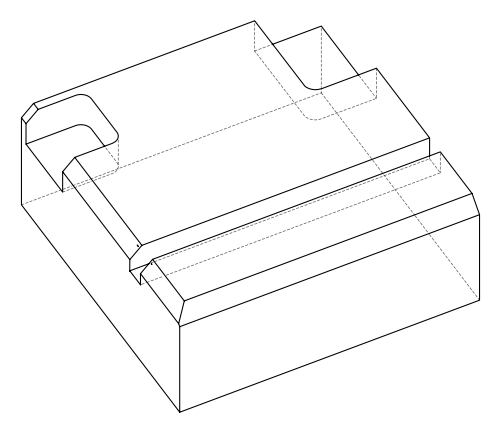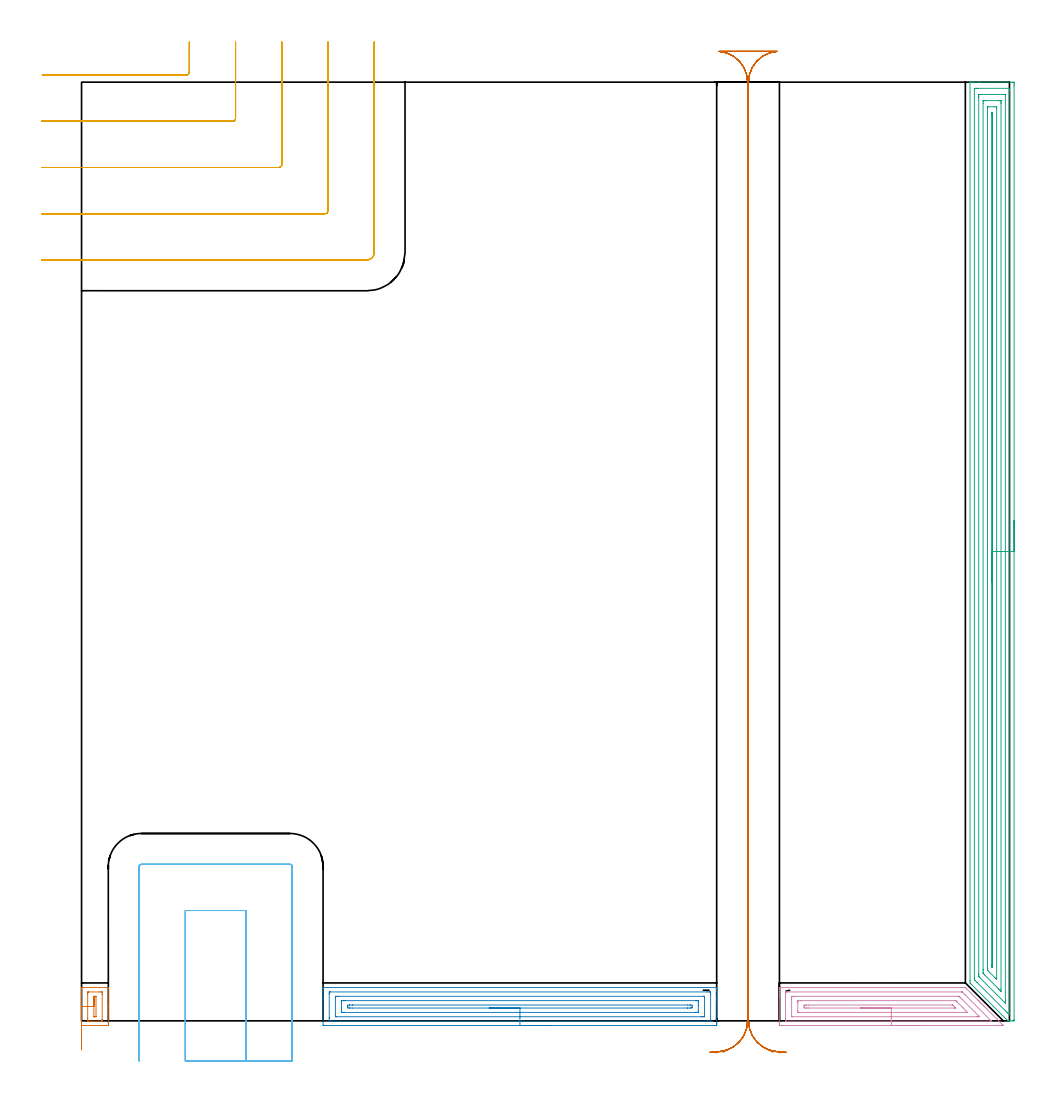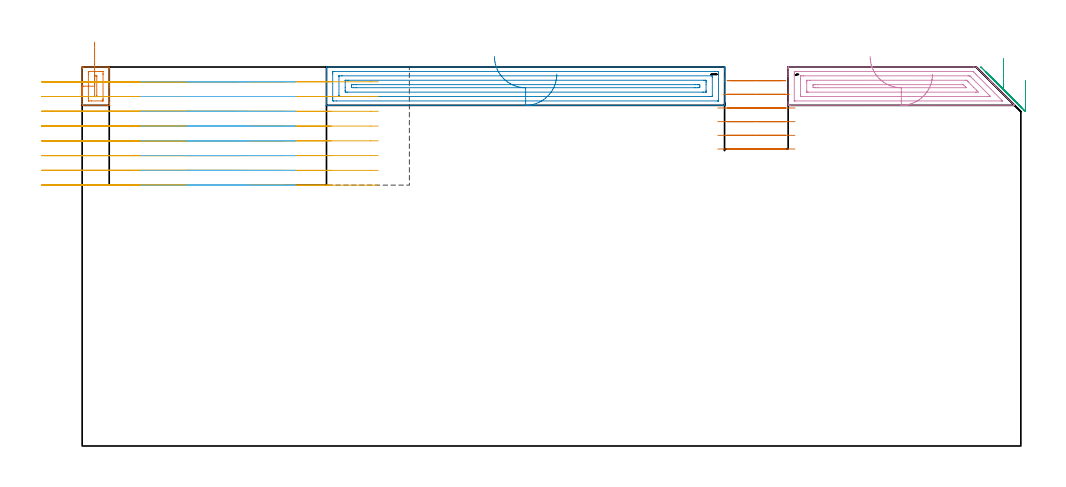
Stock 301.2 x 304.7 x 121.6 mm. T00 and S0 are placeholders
(PLAN: 7 operations, 1 tool changes, 48.3 min)
(1 AREA_MILL | FG_CHAMFER_SURFACE | UGT0205_001 | 0.58 min | 1159 mm3)
(2 AREA_MILL_1 | FG_CHAMFER_SURFACE_1 | UGT0205_001 | 5.32 min | 10671 mm3)
(3 AREA_MILL_2 | FG_CHAMFER_SURFACE_2 | UGT0205_001 | 14.54 min | 31159 mm3)
(4 AREA_MILL_3 | FG_CHAMFER_SURFACE_3 | UGT0205_001 | 2.88 min | 5376 mm3)
(5 MILL_CORNER_NOTCH_RECTANGULAR | CORNER_NOTCH_RECTANGULAR | UGT0201_094 | Follow Part, ap 5, ae 75% | 10.53 min | 268168 mm3)
(6 MILL_SLOT | SLOT_PARTIAL_RECTANGULAR | UGT0201_094 | Follow Part, ap 5, ae 75% | 6.04 min | 157769 mm3)
(7 MILL_RECTANGULAR_SLOT | SLOT_RECTANGULAR | UGT0201_094 | Follow Part, ap 5, ae 75% | 8.39 min | 161706 mm3)
(TOOL UGT0205_001 | Chamfer Mill 20 x 3 x 45 deg. | D20 FL50 Z2)
(TOOL UGT0201_094 | End mill 20 mm | D20 FL38 Z4)
(OP 1 AREA_MILL)
G17 G21 G94 G90
T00 M6
G54
G17 G0 G90 X0.001 Y-9.492 S1061 M3
G43 Z131.6 H0
Z115.391
G94 G1 Y-8.847 Z114.805 F250.
Y-8.152 Z114.276
Y-7.415 Z113.81
Y-6.639 Z113.411
Y-5.832 Z113.08
Y-4.999 Z112.821
Y-4.147 Z112.635
Y-3.281 Z112.525
X0. Y-2.41 Z112.49
Y-1.538 Z112.532
Y-0.674 Z112.649
Y0.177 Z112.841
Y1.008 Z113.107
Y1.813 Z113.444
Y2.585 Z113.85
Y3.319 Z114.321
Y4.009 Z114.855
Y4.65 Z115.447
Y5.012 Z115.812
Y10.408 Z121.208
X0.01 Y10.793 Z121.593
X0.4 Y10.8 Z121.6
X8.3
X8.69 Y10.793 Z121.593
X8.7 Y10.408 Z121.207
Y5.012 Z115.812
Y4.21 Z115.004
Y-0.591 Z110.204
X8.699 Y-1.07 Z109.725
X8.693 Y-1.49 Z109.304
X8.3 Y-1.5 Z109.3
X0.4
X0.007 Y-1.49 Z109.304
X0.001 Y-1.07 Z109.725
X0. Y4.21 Z115.004
Y4.65 Z115.447
X0.4 Y4.649 Z115.449
X2. Y4.65 Z115.45
Y8.61 Z119.41
Y8.765 Z119.565
X2.003 Y8.922 Z119.722
X2.01 Y9.233 Z120.033
X2.02 Y9.379 Z120.179
X2.059 Y9.381 Z120.181
X2.156 Y9.384 Z120.184
X2.26 Y9.385 Z120.185
X5.771
X6.544 Y9.38 Z120.18
X6.655 Y9.379 Z120.179
X6.69 Y9.36 Z120.16
X6.696 Y9.338 Z120.138
X6.7 Y8.61 Z119.41
Y8.454 Z119.254
Y0.535 Z111.335
X6.697 Y0.378 Z111.178
X6.69 Y0.067 Z110.867
X6.68 Y-0.079 Z110.721
X6.641 Y-0.081 Z110.719
X6.544 Y-0.084 Z110.716
X6.44 Y-0.085 Z110.715
X2.929
X2.156 Y-0.08 Z110.72
X2.045 Y-0.079 Z110.721
X2.01 Y-0.06 Z110.74
X2.004 Y-0.038 Z110.762
X2. Y0.69 Z111.49
Y0.846 Z111.646
Y4.65 Z115.45
X4.
Y7.641 Z118.441
Y7.73 Z118.53
X4.003 Y7.905 Z118.705
X4.006 Y7.948 Z118.748
X4.01 Y7.964 Z118.764
X4.03 Y7.967 Z118.767
X4.109 Y7.97 Z118.77
X4.229 Y7.971 Z118.771
X4.548
X4.641 Y7.97 Z118.77
X4.669 Y7.968 Z118.768
X4.69 Y7.965 Z118.765
X4.694 Y7.92 Z118.72
X4.699 Y7.82 Z118.62
X4.7 Y1.55 Z112.35
X4.693 Y1.358 Z112.158
X4.691 Y1.34 Z112.14
X4.572 Y1.335 Z112.135
X4.407 Y1.33 Z112.13
X4.274 Y1.329 Z112.129
X4.152
X4.059 Y1.33 Z112.13
X4.031 Y1.332 Z112.132
X4.01 Y1.335 Z112.135
X4.006 Y1.38 Z112.18
X4.001 Y1.48 Z112.28
X4. Y4.65 Z115.45
Y5.239 Z116.093
Y5.77 Z116.785
Y6.239 Z117.521
Y6.642 Z118.295
Y6.976 Z119.101
Y7.238 Z119.933
Y7.427 Z120.785
Y7.541 Z121.65
Y7.579 Z122.521
Y7.541 Z123.393
Y7.427 Z124.258
Y7.238 Z125.109
Y6.976 Z125.941
Y6.642 Z126.747
Y6.239 Z127.521
Y5.77 Z128.257
Y5.239 Z128.949
Y4.65 Z129.592
G0 Z131.6
M5
M2
(OP 2 AREA_MILL_1)
G17 G21 G94 G90
T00 M6
G54
G17 G0 G90 X152.3 Y-1.5 S1061 M3
G43 Z131.6 H0
Z119.3
G94 G1 X152.262 Z118.428 F250.
X152.148 Z117.564
X151.959 Z116.712
X151.697 Z115.88
X151.363 Z115.074
X150.96 Z114.3
X150.492 Z113.564
X149.96 Z112.872
X149.371 Z112.229
X148.728 Z111.64
X148.036 Z111.108
X147.3 Z110.64
X146.526 Z110.237
X145.72 Z109.903
X144.888 Z109.641
X144.036 Z109.452
X143.172 Z109.338
X142.3 Z109.3
X78.994
X78.533 Y-1.495 Z109.303
X78.41 Y-1.491 Z109.306
X78.4 Y-1.363 Z109.434
Y6.85 Z117.644
Y7.437 Z118.235
Y7.73 Z118.527
Y9.49 Z120.284
Y10.075 Z120.874
Y10.37 Z121.169
X78.401 Y10.515 Z121.314
X78.41 Y10.794 Z121.593
X78.548 Y10.8 Z121.6
X206.052
X206.19 Y10.794 Z121.593
X206.2 Y10.514 Z121.313
Y10.075 Z120.874
Y9.49 Z120.284
Y7.437 Z118.235
Y6.85 Z117.644
Y6.264 Z117.059
Y-0.776 Z110.021
X206.197 Y-1.07 Z109.727
X206.19 Y-1.491 Z109.306
X206.037 Y-1.495 Z109.303
X205.606 Y-1.5 Z109.3
X142.3
Y-0.086 Z110.714
X81.564
X80.777 Y-0.085 Z110.715
X80.67 Y-0.084 Z110.716
X80.429 Y-0.079 Z110.721
X80.41 Y-0.001 Z110.799
X80.404 Y0.179 Z110.979
X80.401 Y0.69 Z111.49
X80.4 Y1.063 Z111.863
X80.401 Y8.61 Z119.41
X80.402 Y8.98 Z119.78
X80.41 Y9.353 Z120.153
X80.417 Y9.38 Z120.18
X80.434 Y9.382 Z120.182
X80.482 Y9.384 Z120.184
X80.581 Y9.385 Z120.185
X80.777 Y9.386 Z120.186
X203.036
X203.823 Y9.385 Z120.185
X203.93 Y9.384 Z120.184
X204.171 Y9.379 Z120.179
X204.19 Y9.301 Z120.101
X204.196 Y9.121 Z119.921
X204.199 Y8.61 Z119.41
X204.2 Y8.238 Z119.038
X204.199 Y0.69 Z111.49
X204.198 Y0.32 Z111.12
X204.19 Y-0.054 Z110.746
X204.183 Y-0.08 Z110.72
X204.166 Y-0.082 Z110.718
X204.118 Y-0.084 Z110.716
X204.019 Y-0.085 Z110.715
X203.823 Y-0.086 Z110.714
X142.3
Y1.328 Z112.128
X82.805 Y1.329 Z112.129
X82.561 Y1.33 Z112.13
X82.479 Y1.332 Z112.132
X82.423 Y1.335 Z112.135
X82.41 Y1.412 Z112.212
X82.405 Y1.57 Z112.37
X82.401 Y1.728 Z112.528
Y7.73 Z118.53
X82.403 Y7.885 Z118.685
X82.41 Y7.94 Z118.74
X82.416 Y7.965 Z118.765
X82.439 Y7.966 Z118.766
X82.561 Y7.969 Z118.769
X83.207 Y7.971 Z118.771
X83.452 Y7.972 Z118.772
X201.795 Y7.971 Z118.771
X202.039 Y7.97 Z118.77
X202.121 Y7.968 Z118.768
X202.177 Y7.965 Z118.765
X202.19 Y7.888 Z118.688
X202.195 Y7.73 Z118.53
X202.199 Y7.572 Z118.372
Y1.57 Z112.37
X202.197 Y1.415 Z112.215
X202.19 Y1.36 Z112.16
X202.184 Y1.335 Z112.135
X202.161 Y1.334 Z112.134
X202.039 Y1.331 Z112.131
X201.393 Y1.329 Z112.129
X201.148 Y1.328 Z112.128
X142.3
Y2.743 Z113.543
X85.235
X84.938 Y2.744 Z113.544
X84.515 Y2.748 Z113.548
X84.423 Y2.749 Z113.549
X84.41 Y2.911 Z113.711
X84.401 Y3.274 Z114.074
X84.4 Y3.33 Z114.13
Y4.155 Z114.955
Y5.97 Z116.77
X84.402 Y6.382 Z117.182
X84.405 Y6.485 Z117.285
X84.41 Y6.535 Z117.335
X84.415 Y6.551 Z117.351
X84.443 Y6.552 Z117.352
X84.642 Y6.555 Z117.355
X85.235 Y6.557 Z117.357
X85.532
X199.365
X199.662 Y6.556 Z117.356
X200.085 Y6.552 Z117.352
X200.177 Y6.551 Z117.351
X200.19 Y6.389 Z117.189
X200.199 Y6.026 Z116.826
X200.2 Y5.97 Z116.77
Y5.145 Z115.945
Y3.33 Z114.13
X200.198 Y2.918 Z113.718
X200.195 Y2.815 Z113.615
X200.19 Y2.765 Z113.565
X200.185 Y2.749 Z113.549
X200.157 Y2.748 Z113.548
X199.958 Y2.745 Z113.545
X199.365 Y2.743 Z113.543
X199.068
X142.3
Y4.157 Z114.957
X87.91
X87.07 Y4.16 Z114.96
X87.019 Y4.162 Z114.962
X86.41 Y4.21 Z115.01
X86.405 Y4.815 Z115.615
X86.41 Y5.09 Z115.89
X86.97 Y5.138 Z115.938
X87.019 Y5.14 Z115.94
X87.857 Y5.143 Z115.943
X87.91
X196.69
X197.53 Y5.14 Z115.94
X197.581 Y5.138 Z115.938
X198.19 Y5.09 Z115.89
X198.195 Y4.485 Z115.285
X198.19 Y4.21 Z115.01
X197.63 Y4.162 Z114.962
X197.581 Y4.16 Z114.96
X196.743 Y4.157 Z114.957
X196.69
X142.3
X141.428 Z114.995
X140.564 Z115.109
X139.712 Z115.298
X138.88 Z115.56
X138.074 Z115.894
X137.3 Z116.297
X136.564 Z116.765
X135.872 Z117.296
X135.229 Z117.886
X134.64 Z118.529
X134.108 Z119.221
X133.64 Z119.957
X133.237 Z120.731
X132.903 Z121.537
X132.641 Z122.369
X132.452 Z123.22
X132.338 Z124.085
X132.3 Z124.957
G0 Z131.6
M5
M2
(OP 3 AREA_MILL_2)
G17 G21 G94 G90
T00 M6
G54
G17 G0 G90 X302.7 Y162.35 S1061 M3
G43 Z131.6 H0
Z117.3
G94 G1 Y162.312 Z116.428 F250.
Y162.198 Z115.564
Y162.009 Z114.712
Y161.747 Z113.88
Y161.413 Z113.074
Y161.01 Z112.3
Y160.542 Z111.564
Y160.01 Z110.872
Y159.421 Z110.229
Y158.778 Z109.64
Y158.086 Z109.109
Y157.35 Z108.64
Y156.576 Z108.237
Y155.77 Z107.903
Y154.938 Z107.641
Y154.087 Z107.452
Y153.222 Z107.338
Y152.35 Z107.3
Y0.351
X302.697 Y0.161 Z107.303
X302.691 Y0.002 Z107.305
X302.511 Y0. Z107.485
X302.191 Z107.804
X301.552 Z108.448
X301.183 Z108.816
X300.738 Y0.001 Z109.253
X300.698 Y0.01 Z109.293
X300.651 Y0.045 Z109.34
X300.537 Y0.161 Z109.46
X288.909 Y11.791 Z121.091
X288.49 Y12.211 Z121.508
X288.406 Y12.299 Z121.592
X288.4 Y13.104 Z121.6
Y304.539
X288.402 Y304.691 Z121.588
X288.424 Y304.7 Z121.567
X288.767 Z121.232
X289.155 Z120.845
X289.794 Z120.201
X290.999 Z118.998
X291.565 Z118.429
X301.589 Z108.408
X302.191 Y304.696 Z107.806
X302.691 Y304.692 Z107.306
X302.694 Y304.599 Z107.303
X302.699 Y304.092 Z107.301
X302.7 Y303.58 Z107.3
Y152.35
X301.286 Z108.714
X301.285 Y2.185 Z108.715
X301.284 Y2.082 Z108.716
X301.281 Y2.031 Z108.719
X301.279 Y2.012 Z108.721
X301.271 Y2.01 Z108.729
X301.147 Y2.014 Z108.853
X300.76 Y2.393 Z109.24
X300.42 Y2.73 Z109.58
X299.864 Y3.285 Z110.136
X290.68 Y12.47 Z119.32
X290.05 Y13.104 Z119.95
X289.837 Y13.325 Z120.163
X289.821 Y13.354 Z120.179
X289.818 Y13.377 Z120.182
X289.816 Y13.431 Z120.184
X289.815 Y13.54 Z120.185
X289.814 Y13.976 Z120.186
Y302.307
X289.816 Y302.525 Z120.184
X289.819 Y302.634 Z120.181
X289.821 Y302.68 Z120.179
X289.901 Y302.69 Z120.099
X290.292 Y302.698 Z119.708
X290.68 Y302.699 Z119.32
X291.176 Y302.7 Z118.824
X300.917 Z109.083
X301.157 Y302.697 Z108.843
X301.26 Y302.692 Z108.74
X301.276 Y302.69 Z108.724
X301.279 Y302.677 Z108.721
X301.282 Y302.629 Z108.718
X301.285 Y302.529 Z108.715
X301.286 Y302.328 Z108.714
Y152.35
X299.871 Z110.129
Y6.517
X299.869 Y5.963 Z110.131
X299.867 Y5.806 Z110.133
X299.865 Y5.747 Z110.135
X299.638 Y5.963 Z110.362
X296.958 Y8.641 Z113.042
X291.565 Y14.034 Z118.435
X291.355 Y14.251 Z118.645
X291.251 Y14.36 Z118.749
X291.235 Y14.396 Z118.765
X291.233 Y14.453 Z118.767
X291.231 Y14.55 Z118.769
X291.229 Y14.889 Z118.771
X291.228 Y15.229 Z118.772
X291.229 Y299.629 Z118.771
Y299.968
X291.234 Y300.522 Z118.766
X291.235 Y300.682 Z118.765
X291.394 Y300.694 Z118.606
X291.565 Y300.697 Z118.435
X292.274 Y300.7 Z117.726
X299.535 Y300.699 Z110.465
X299.711 Y300.697 Z110.289
X299.829 Y300.693 Z110.171
X299.865 Y300.69 Z110.135
X299.867 Y300.675 Z110.133
X299.869 Y300.635 Z110.131
X299.871 Y300.522 Z110.129
Y152.35
X298.457 Z111.543
Y10.426
X298.455 Y9.729 Z111.545
X298.453 Y9.628 Z111.547
X298.452 Y9.615 Z111.548
X298.356 Y9.705 Z111.644
X298.177 Y9.877 Z111.823
X297.903 Y10.146 Z112.097
X297.764 Y10.285 Z112.236
X293.16 Y14.889 Z116.84
X292.982 Y15.073 Z117.018
X292.65 Y15.419 Z117.35
X292.646 Y15.585 Z117.354
X292.644 Y15.782 Z117.356
X292.643 Y16.481 Z117.357
Y16.674
Y297.844
X292.646 Y298.54 Z117.354
X292.65 Y298.642 Z117.35
X292.653 Y298.69 Z117.347
X292.7 Y298.692 Z117.3
X292.912 Y298.696 Z117.088
X293.336 Y298.7 Z116.664
X293.373 Z116.627
X297.8 Z112.2
X298.199 Y298.696 Z111.801
X298.398 Y298.692 Z111.602
X298.443 Y298.69 Z111.557
X298.45 Y298.662 Z111.55
X298.452 Y298.601 Z111.548
X298.457 Y298.039 Z111.543
Y297.844
Y152.35
X297.043 Z112.957
Y13.831
X297.041 Y13.664 Z112.959
X297.039 Y13.554 Z112.961
X297.037 Y13.481 Z112.963
X297.006 Y13.504 Z112.994
X296.878 Y13.626 Z113.122
X296.502 Y13.997 Z113.498
X294.716 Y15.782 Z115.284
X294.222 Y16.279 Z115.778
X294.125 Y16.38 Z115.875
X294.078 Y16.432 Z115.922
X294.064 Y16.464 Z115.936
X294.062 Y16.509 Z115.938
X294.058 Y16.674 Z115.942
X294.057 Y16.84 Z115.943
Y296.059
X294.058 Y296.224 Z115.942
X294.062 Y296.391 Z115.938
X294.07 Y296.69 Z115.93
X294.222 Y296.694 Z115.778
X294.473 Y296.699 Z115.527
X296.242 Y296.7 Z113.758
X296.878 Y296.699 Z113.122
X296.969 Y296.697 Z113.031
X297.024 Y296.693 Z112.976
X297.034 Y296.691 Z112.966
X297.037 Y296.651 Z112.963
X297.04 Y296.557 Z112.96
X297.043 Y296.225 Z112.957
Y296.059
Y152.35
X295.629 Z114.371
Y17.934
X295.627 Y17.567 Z114.373
X295.624 Y17.408 Z114.376
X295.623 Y17.346 Z114.377
X295.554 Y17.406 Z114.446
X295.478 Y17.492 Z114.522
X295.471 Y18.093 Z114.529
Y294.433
X295.473 Y294.626 Z114.527
X295.475 Y294.67 Z114.525
X295.477 Y294.686 Z114.523
X295.485 Y294.69 Z114.515
X295.574 Y294.696 Z114.426
X295.617 Y294.691 Z114.383
X295.622 Y294.648 Z114.378
X295.626 Y294.274 Z114.374
X295.628 Y293.907 Z114.372
X295.629 Y293.748 Z114.371
Y152.35
Y151.478 Z114.409
Y150.614 Z114.523
Y149.762 Z114.712
Y148.93 Z114.974
Y148.124 Z115.308
Y147.35 Z115.711
Y146.614 Z116.18
Y145.922 Z116.711
Y145.279 Z117.3
Y144.69 Z117.943
Y144.159 Z118.635
Y143.69 Z119.371
Y143.287 Z120.145
Y142.953 Z120.951
Y142.691 Z121.783
Y142.502 Z122.635
Y142.388 Z123.5
Y142.35 Z124.371
G0 Z131.6
M5
M2
(OP 4 AREA_MILL_3)
G17 G21 G94 G90
T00 M6
G54
G17 G0 G90 X272.85 Y-1.5 S1061 M3
G43 Z131.6 H0
Z119.3
G94 G1 X272.812 Z118.428 F250.
X272.698 Z117.563
X272.509 Z116.712
X272.247 Z115.88
X271.913 Z115.074
X271.51 Z114.3
X271.042 Z113.564
X270.51 Z112.872
X269.921 Z112.229
X269.278 Z111.64
X268.586 Z111.108
X267.85 Z110.64
X267.076 Z110.237
X266.27 Z109.903
X265.438 Z109.641
X264.586 Z109.452
X263.722 Z109.338
X262.85 Z109.3
X227.117
X226.685 Y-1.496 Z109.303
X226.51 Y-1.492 Z109.306
X226.505 Y-1.07 Z109.728
X226.5 Y-0.461 Z110.336
Y7.73 Z118.524
Y8.273 Z119.07
Y8.61 Z119.406
Y9.153 Z119.949
Y9.49 Z120.284
Y10.163 Z120.962
Y10.471 Z121.27
Y10.499 Z121.298
X226.51 Y10.785 Z121.577
X226.576 Y10.792 Z121.586
X226.62 Y10.795 Z121.592
X226.668 Y10.794 Z121.594
X286.076 Y10.8 Z121.6
X286.901 Y10.794 Z121.592
X286.969 Y10.729 Z121.527
X287.331 Y10.37 Z121.168
X290.852 Y6.85 Z117.646
X290.989 Y6.712 Z117.509
X291.151 Y6.55 Z117.348
X291.292 Y6.41 Z117.205
X291.436 Y6.265 Z117.063
X291.584 Y6.117 Z116.915
X291.732 Y5.97 Z116.765
X291.883 Y5.818 Z116.616
X292.018 Y5.683 Z116.481
X292.172 Y5.53 Z116.325
X292.663 Y5.037 Z115.837
X292.925 Y4.776 Z115.574
X293.052 Y4.65 Z115.446
X293.404 Y4.296 Z115.096
X298.88 Y-1.179 Z109.618
X299.111 Y-1.411 Z109.389
X299.128 Y-1.428 Z109.371
X299.178 Y-1.48 Z109.318
X299.183 Y-1.495 Z109.304
X299.178 Y-1.5 Z109.3
X262.85
Y-0.086 Z110.714
X228.798 Y-0.085 Z110.715
X228.538 Y-0.08 Z110.72
X228.513 Y-0.079 Z110.721
X228.508 Y-0.061 Z110.739
X228.503 Y-0.029 Z110.771
X228.501 Y0.003 Z110.803
X228.5 Y8.128 Z118.928
X228.502 Y8.61 Z119.41
X228.507 Y9.001 Z119.801
X228.523 Y9.373 Z120.173
X228.904 Y9.378 Z120.178
X229.016 Y9.379 Z120.179
X285.682 Y9.385 Z120.185
X285.781 Y9.384 Z120.184
X285.829 Y9.381 Z120.181
X285.85 Y9.379 Z120.179
X285.877 Y9.361 Z120.161
X286.076 Y9.17 Z119.97
X286.64 Y8.61 Z119.41
X286.969 Y8.281 Z119.081
X295.242 Y0.008 Z110.808
X295.279 Y-0.032 Z110.768
X295.316 Y-0.075 Z110.725
X295.318 Y-0.08 Z110.72
X295.315 Y-0.082 Z110.718
X295.282 Y-0.084 Z110.716
X295.009 Y-0.086 Z110.714
X294.904
X262.85
Y1.328 Z112.128
X230.691 Y1.329 Z112.129
X230.609 Y1.33 Z112.13
X230.544 Y1.333 Z112.133
X230.51 Y1.335 Z112.135
X230.508 Y1.383 Z112.183
X230.503 Y1.57 Z112.37
X230.5 Y1.758 Z112.558
Y7.037 Z117.837
X230.505 Y7.73 Z118.53
X230.508 Y7.909 Z118.709
X230.52 Y7.959 Z118.759
X230.571 Y7.961 Z118.761
X230.691 Y7.963 Z118.763
X231.345 Y7.966 Z118.766
X231.584
X284.289 Y7.971 Z118.771
X284.535 Y7.97 Z118.77
X284.698 Y7.967 Z118.767
X284.824 Y7.964 Z118.764
X284.872 Y7.92 Z118.72
X285.069 Y7.73 Z118.53
X285.183 Y7.618 Z118.418
X285.951 Y6.85 Z117.65
X291.23 Y1.57 Z112.37
X291.436 Y1.362 Z112.162
X291.459 Y1.332 Z112.132
X291.436 Y1.33 Z112.13
X290.788 Y1.329 Z112.129
X290.543 Y1.328 Z112.128
X262.85
Y2.743 Z113.543
X233.073
X232.635 Y2.747 Z113.547
X232.542 Y2.75 Z113.55
X232.51 Y2.753 Z113.553
X232.507 Y2.798 Z113.598
X232.504 Y2.9 Z113.7
X232.5 Y3.308 Z114.108
Y5.948 Z116.748
Y5.97 Z116.77
X232.507 Y6.399 Z117.199
X232.51 Y6.505 Z117.305
X232.52 Y6.545 Z117.345
X232.583 Y6.547 Z117.347
X232.782 Y6.55 Z117.35
X233.371 Y6.552 Z117.352
X233.673
X283.396 Y6.556 Z117.356
X283.695 Y6.555 Z117.355
X283.767 Y6.552 Z117.352
X283.781 Y6.551 Z117.351
X283.848 Y6.491 Z117.291
X283.992 Y6.354 Z117.154
X284.194 Y6.156 Z116.956
X284.289 Y6.062 Z116.862
X286.076 Y4.275 Z115.075
X286.969 Y3.381 Z114.181
X287.018 Y3.33 Z114.13
X287.559 Y2.75 Z113.55
X286.969 Y2.745 Z113.545
X286.672 Y2.743 Z113.543
X262.85
Y4.157 Z114.957
X236.051
X235.209 Y4.159 Z114.959
X235.157 Y4.162 Z114.962
X234.51 Y4.21 Z115.01
X234.505 Y4.852 Z115.652
X234.51 Y5.09 Z115.89
X235.113 Y5.134 Z115.934
X235.157 Y5.135 Z115.935
X236.002 Y5.138 Z115.938
X282.556 Y5.142 Z115.942
X282.663 Y5.139 Z115.939
X282.732 Y5.136 Z115.936
X282.767 Y5.122 Z115.922
X282.804 Y5.09 Z115.89
X283.396 Y4.503 Z115.303
X283.684 Y4.21 Z115.01
X283.717 Y4.174 Z114.974
X283.611 Y4.164 Z114.964
X283.504 Y4.159 Z114.959
X283.45 Y4.157 Z114.957
X262.85
X261.978 Z114.995
X261.114 Z115.109
X260.262 Z115.298
X259.43 Z115.56
X258.624 Z115.894
X257.85 Z116.297
X257.114 Z116.765
X256.422 Z117.296
X255.779 Z117.886
X255.19 Z118.529
X254.658 Z119.221
X254.19 Z119.957
X253.787 Z120.731
X253.453 Z121.537
X253.191 Z122.369
X253.002 Z123.22
X252.888 Z124.085
X252.85 Z124.957
G0 Z131.6
M5
M2
(OP 5 MILL_CORNER_NOTCH_RECTANGULAR)
G17 G21 G94 G90
T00 M6
G54
G17 G0 G90 X-12.732 Y307. S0 M3
G43 Z131.6 H0
Z116.862
G94 G1 X-9.732 F250.
X34.005 F500.
G3 X35. Y307.995 R1.
G1 Y314.7
Y317.7 F250.
G0 Z131.6
X-13. Y292.
Z116.862
G1 X-10.
X49.005 F500.
G3 X50. Y292.995 R1.
G1 Y314.7
Y317.7 F250.
G0 Z131.6
X-13. Y277.
Z116.862
G1 X-10.
X64.005 F500.
G3 X65. Y277.995 R1.
G1 Y314.7
Y317.7 F250.
G0 Z131.6
X-13. Y262.
Z116.862
G1 X-10.
X79.004 F500.
G3 X80. Y262.996 R1.
G1 Y314.7
Y317.7 F250.
G0 Z131.6
X-13. Y247.
Z116.862
G1 X-10.
X92.6 F500.
G3 X95. Y249.4 R2.4
G1 Y314.7
Y317.7 F250.
G0 Z131.6
X-12.732 Y307.
Z112.125
G1 X-9.732
X34.005 F500.
G3 X35. Y307.995 R1.
G1 Y314.7
Y317.7 F250.
G0 Z131.6
X-13. Y292.
Z112.125
G1 X-10.
X49.005 F500.
G3 X50. Y292.995 R1.
G1 Y314.7
Y317.7 F250.
G0 Z131.6
X-13. Y277.
Z112.125
G1 X-10.
X64.005 F500.
G3 X65. Y277.995 R1.
G1 Y314.7
Y317.7 F250.
G0 Z131.6
X-13. Y262.
Z112.125
G1 X-10.
X79.004 F500.
G3 X80. Y262.996 R1.
G1 Y314.7
Y317.7 F250.
G0 Z131.6
X-13. Y247.
Z112.125
G1 X-10.
X92.6 F500.
G3 X95. Y249.4 R2.4
G1 Y314.7
Y317.7 F250.
G0 Z131.6
X-12.732 Y307.
Z107.387
G1 X-9.732
X34.005 F500.
G3 X35. Y307.995 R1.
G1 Y314.7
Y317.7 F250.
G0 Z131.6
X-13. Y292.
Z107.387
G1 X-10.
X49.005 F500.
G3 X50. Y292.995 R1.
G1 Y314.7
Y317.7 F250.
G0 Z131.6
X-13. Y277.
Z107.387
G1 X-10.
X64.005 F500.
G3 X65. Y277.995 R1.
G1 Y314.7
Y317.7 F250.
G0 Z131.6
X-13. Y262.
Z107.387
G1 X-10.
X79.004 F500.
G3 X80. Y262.996 R1.
G1 Y314.7
Y317.7 F250.
G0 Z131.6
X-13. Y247.
Z107.387
G1 X-10.
X92.6 F500.
G3 X95. Y249.4 R2.4
G1 Y314.7
Y317.7 F250.
G0 Z131.6
X-12.732 Y307.
Z102.65
G1 X-9.732
X34.005 F500.
G3 X35. Y307.995 R1.
G1 Y314.7
Y317.7 F250.
G0 Z131.6
X-13. Y292.
Z102.65
G1 X-10.
X49.005 F500.
G3 X50. Y292.995 R1.
G1 Y314.7
Y317.7 F250.
G0 Z131.6
X-13. Y277.
Z102.65
G1 X-10.
X64.005 F500.
G3 X65. Y277.995 R1.
G1 Y314.7
Y317.7 F250.
G0 Z131.6
X-13. Y262.
Z102.65
G1 X-10.
X79.004 F500.
G3 X80. Y262.996 R1.
G1 Y314.7
Y317.7 F250.
G0 Z131.6
X-13. Y247.
Z102.65
G1 X-10.
X92.6 F500.
G3 X95. Y249.4 R2.4
G1 Y314.7
Y317.7 F250.
G0 Z131.6
X-12.732 Y307.
Z97.912
G1 X-9.732
X34.005 F500.
G3 X35. Y307.995 R1.
G1 Y314.7
Y317.7 F250.
G0 Z131.6
X-13. Y292.
Z97.912
G1 X-10.
X49.005 F500.
G3 X50. Y292.995 R1.
G1 Y314.7
Y317.7 F250.
G0 Z131.6
X-13. Y277.
Z97.912
G1 X-10.
X64.005 F500.
G3 X65. Y277.995 R1.
G1 Y314.7
Y317.7 F250.
G0 Z131.6
X-13. Y262.
Z97.912
G1 X-10.
X79.004 F500.
G3 X80. Y262.996 R1.
G1 Y314.7
Y317.7 F250.
G0 Z131.6
X-13. Y247.
Z97.912
G1 X-10.
X92.6 F500.
G3 X95. Y249.4 R2.4
G1 Y314.7
Y317.7 F250.
G0 Z131.6
X-12.732 Y307.
Z93.175
G1 X-9.732
X34.005 F500.
G3 X35. Y307.995 R1.
G1 Y314.7
Y317.7 F250.
G0 Z131.6
X-13. Y292.
Z93.175
G1 X-10.
X49.005 F500.
G3 X50. Y292.995 R1.
G1 Y314.7
Y317.7 F250.
G0 Z131.6
X-13. Y277.
Z93.175
G1 X-10.
X64.005 F500.
G3 X65. Y277.995 R1.
G1 Y314.7
Y317.7 F250.
G0 Z131.6
X-13. Y262.
Z93.175
G1 X-10.
X79.004 F500.
G3 X80. Y262.996 R1.
G1 Y314.7
Y317.7 F250.
G0 Z131.6
X-13. Y247.
Z93.175
G1 X-10.
X92.6 F500.
G3 X95. Y249.4 R2.4
G1 Y314.7
Y317.7 F250.
G0 Z131.6
X-12.732 Y307.
Z88.437
G1 X-9.732
X34.005 F500.
G3 X35. Y307.995 R1.
G1 Y314.7
Y317.7 F250.
G0 Z131.6
X-13. Y292.
Z88.437
G1 X-10.
X49.005 F500.
G3 X50. Y292.995 R1.
G1 Y314.7
Y317.7 F250.
G0 Z131.6
X-13. Y277.
Z88.437
G1 X-10.
X64.005 F500.
G3 X65. Y277.995 R1.
G1 Y314.7
Y317.7 F250.
G0 Z131.6
X-13. Y262.
Z88.437
G1 X-10.
X79.004 F500.
G3 X80. Y262.996 R1.
G1 Y314.7
Y317.7 F250.
G0 Z131.6
X-13. Y247.
Z88.437
G1 X-10.
X92.6 F500.
G3 X95. Y249.4 R2.4
G1 Y314.7
Y317.7 F250.
G0 Z131.6
X-12.732 Y307.
Z83.7
G1 X-9.732
X34.005 F500.
G3 X35. Y307.995 R1.
G1 Y314.7
Y317.7 F250.
G0 Z131.6
X-13. Y292.
Z83.7
G1 X-10.
X49.005 F500.
G3 X50. Y292.995 R1.
G1 Y314.7
Y317.7 F250.
G0 Z131.6
X-13. Y277.
Z83.7
G1 X-10.
X64.005 F500.
G3 X65. Y277.995 R1.
G1 Y314.7
Y317.7 F250.
G0 Z131.6
X-13. Y262.
Z83.7
G1 X-10.
X79.004 F500.
G3 X80. Y262.996 R1.
G1 Y314.7
Y317.7 F250.
G0 Z131.6
X-13. Y247.
Z83.7
G1 X-10.
X92.6 F500.
G3 X95. Y249.4 R2.4
G1 Y314.7
Y317.7 F250.
G0 Z131.6
M5
M2
(OP 6 MILL_SLOT)
G17 G21 G94 G90
T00 M6
G54
G17 G0 G90 X53.4 Y-13. S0 M3
G43 Z131.6 H0
Z116.862
G94 G1 Y-10. F250.
Y35.8 F500.
X33.7
Y-10.
Y-13. F250.
X68.4
Y-10.
Y50.1 F500.
G3 X67.7 Y50.8 R0.7
G1 X19.4
G3 X18.7 Y50.1 R0.7
G1 Y-10.
Y-13. F250.
G0 X53.4 Z112.125
G1 Y-10.
Y35.8 F500.
X33.7
Y-10.
Y-13. F250.
X68.4
Y-10.
Y50.1 F500.
G3 X67.7 Y50.8 R0.7
G1 X19.4
G3 X18.7 Y50.1 R0.7
G1 Y-10.
Y-13. F250.
G0 X53.4 Z107.387
G1 Y-10.
Y35.8 F500.
X33.7
Y-10.
Y-13. F250.
X68.4
Y-10.
Y50.1 F500.
G3 X67.7 Y50.8 R0.7
G1 X19.4
G3 X18.7 Y50.1 R0.7
G1 Y-10.
Y-13. F250.
G0 X53.4 Z102.65
G1 Y-10.
Y35.8 F500.
X33.7
Y-10.
Y-13. F250.
X68.4
Y-10.
Y50.1 F500.
G3 X67.7 Y50.8 R0.7
G1 X19.4
G3 X18.7 Y50.1 R0.7
G1 Y-10.
Y-13. F250.
G0 X53.4 Z97.912
G1 Y-10.
Y35.8 F500.
X33.7
Y-10.
Y-13. F250.
X68.4
Y-10.
Y50.1 F500.
G3 X67.7 Y50.8 R0.7
G1 X19.4
G3 X18.7 Y50.1 R0.7
G1 Y-10.
Y-13. F250.
G0 X53.4 Z93.175
G1 Y-10.
Y35.8 F500.
X33.7
Y-10.
Y-13. F250.
X68.4
Y-10.
Y50.1 F500.
G3 X67.7 Y50.8 R0.7
G1 X19.4
G3 X18.7 Y50.1 R0.7
G1 Y-10.
Y-13. F250.
G0 X53.4 Z88.437
G1 Y-10.
Y35.8 F500.
X33.7
Y-10.
Y-13. F250.
X68.4
Y-10.
Y50.1 F500.
G3 X67.7 Y50.8 R0.7
G1 X19.4
G3 X18.7 Y50.1 R0.7
G1 Y-10.
Y-13. F250.
G0 X53.4 Z83.7
G1 Y-10.
Y35.8 F500.
X33.7
Y-10.
Y-13. F250.
X68.4
Y-10.
Y50.1 F500.
G3 X67.7 Y50.8 R0.7
G1 X19.4
G3 X18.7 Y50.1 R0.7
G1 Y-10.
Y-13. F250.
G0 Z131.6
M5
M2
(OP 7 MILL_RECTANGULAR_SLOT)
G17 G21 G94 G90
T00 M6
G54
G17 G0 G90 X224.512 Y-10.249 S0 M3
G43 Z131.6 H0
Z117.217
G94 G1 X221.855 Y-8.856 F250.
G2 X216.5 Y0. R10. F500.
G1 Y304.7
G2 X225.726 Y314.67 R10.
G1 Y314.7
X206.974
Y314.67
G2 X216.2 Y304.7 R10.
G1 Y0.
G2 X210.848 Y-8.854 R10.
G1 X208.192 Y-10.248 F250.
G0 X226.936 Y-10.431 Z112.833
G1 X224.029 Y-9.69
G2 X216.5 Y0. R10. F500.
G1 Y304.7
G2 X225.726 Y314.67 R10.
G1 Y314.7
X206.974
Y314.67
G2 X216.2 Y304.7 R10.
G1 Y0.
G2 X208.67 Y-9.69 R10.
G1 X205.763 Y-10.431 F250.
G0 X228.717 Y-10.202 Z108.45
G1 X225.726 Y-9.97
G2 X216.5 Y0. R10. F500.
G1 Y304.7
G2 X225.726 Y314.67 R10.
G1 Y314.7
X206.974
Y314.67
G2 X216.2 Y304.7 R10.
G1 Y0.
G2 X206.974 Y-9.97 R10.
G1 X203.983 Y-10.202 F250.
G0 X228.717 Z104.067
G1 X225.726 Y-9.97
G2 X216.5 Y0. R10. F500.
G1 Y304.7
G2 X225.726 Y314.67 R10.
G1 Y314.7
X206.974
Y314.67
G2 X216.2 Y304.7 R10.
G1 Y0.
G2 X206.974 Y-9.97 R10.
G1 X203.983 Y-10.202 F250.
G0 X228.717 Z99.683
G1 X225.726 Y-9.97
G2 X216.5 Y0. R10. F500.
G1 Y304.7
G2 X225.726 Y314.67 R10.
G1 Y314.7
X206.974
Y314.67
G2 X216.2 Y304.7 R10.
G1 Y0.
G2 X206.974 Y-9.97 R10.
G1 X203.983 Y-10.202 F250.
G0 X228.717 Z95.3
G1 X225.726 Y-9.97
G2 X216.5 Y0. R10. F500.
G1 Y304.7
G2 X225.726 Y314.67 R10.
G1 Y314.7
X206.974
Y314.67
G2 X216.2 Y304.7 R10.
G1 Y0.
G2 X206.974 Y-9.97 R10.
G1 X203.983 Y-10.202 F250.
G0 Z131.6
M5
M2
